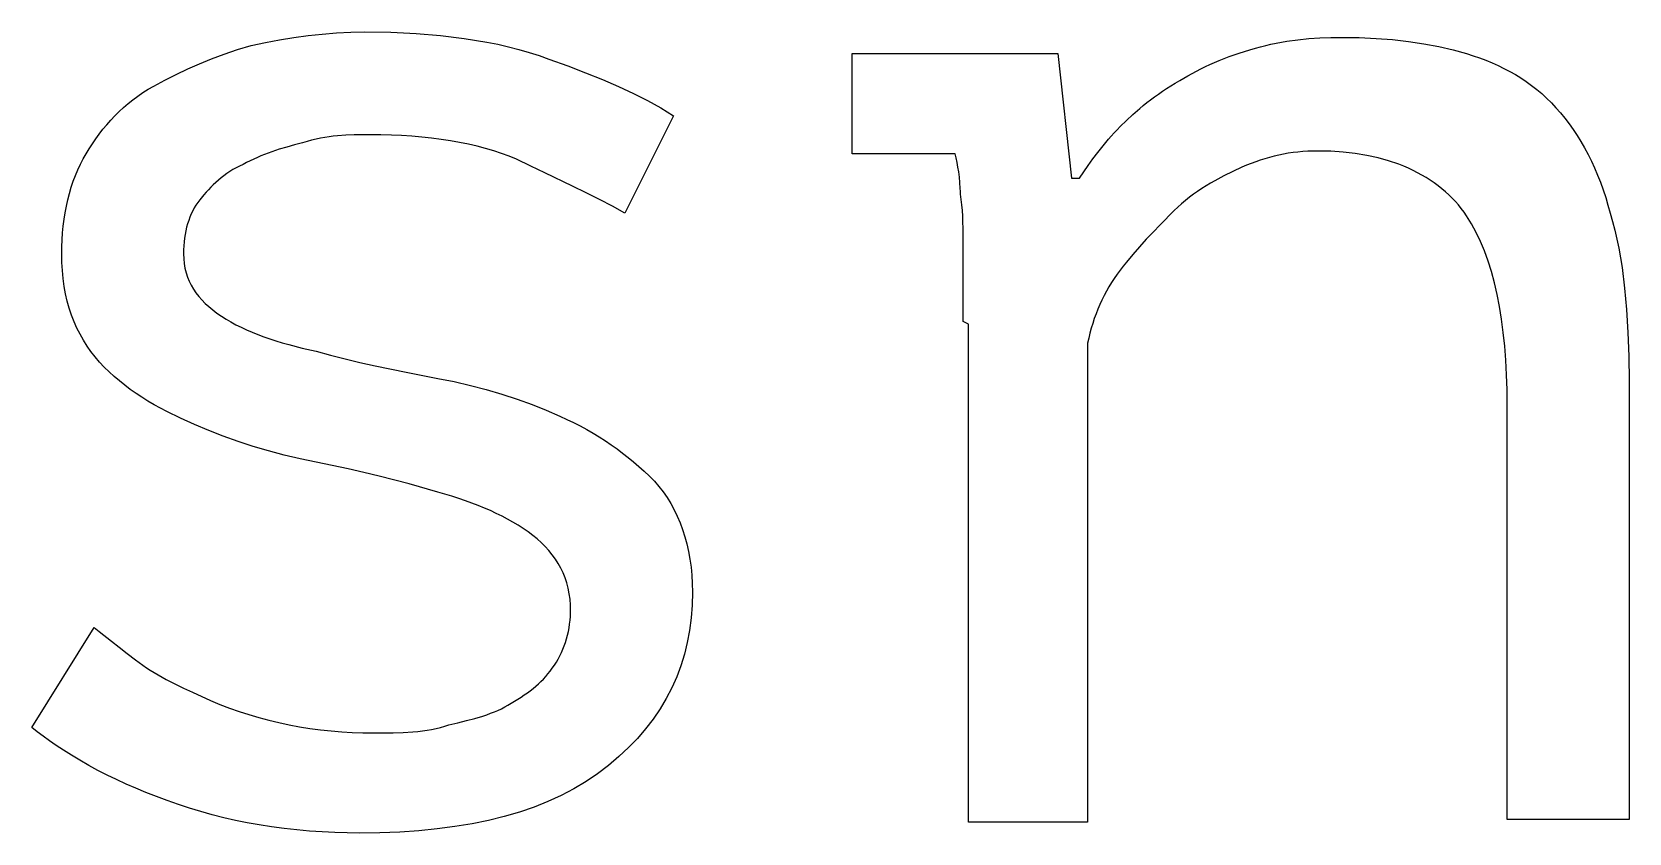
# Model space of a CAD drawing. Extents: x 112 to 210.1, y -77.1 to -34.2.
# Drawn here: x 198.282 to 199.843, y -75.872 to -75.089 of the extents above; entities that cross this region are included whole.
import ezdxf

# ---------------------------------------------------------------- set-up
doc = ezdxf.new("R2010")
doc.units = 0
doc.layers.add('BLACK', color=7, linetype='CONTINUOUS')

msp = doc.modelspace()

# ---------------------------------------------------------------- linework, layer by layer
at = {"layer": 'BLACK', "linetype": 'CONTINUOUS'}
for p, q in [((198.495906, -75.102109), (198.509797, -75.099262)), ((198.509797, -75.099262), (198.523687, -75.096693)), ((198.523687, -75.096693), (198.537578, -75.094435)), ((198.537578, -75.094435), (198.551468, -75.092518)), ((198.551468, -75.092518), (198.565359, -75.090973)), ((198.565359, -75.090973), (198.57925, -75.089831)), ((198.57925, -75.089831), (198.59314, -75.089123)), ((198.59314, -75.089123), (198.607031, -75.08888)), ((198.607031, -75.08888), (198.632451, -75.089258)), ((198.632451, -75.089258), (198.657095, -75.09041)), ((198.657095, -75.09041), (198.680933, -75.092369)), ((198.680933, -75.092369), (198.703935, -75.095164)), ((198.703935, -75.095164), (198.726068, -75.098828)), ((198.726068, -75.098828), (198.736799, -75.100995)), ((198.736799, -75.100995), (198.747301, -75.103391)), ((199.487551, -75.102021), (199.492655, -75.10083)), ((199.492655, -75.10083), (199.497809, -75.099752)), ((199.497809, -75.099752), (199.508253, -75.097918)), ((199.508253, -75.097918), (199.518851, -75.096486)), ((199.518851, -75.096486), (199.529574, -75.095427)), ((199.529574, -75.095427), (199.54039, -75.094708)), ((199.54039, -75.094708), (199.551268, -75.0943)), ((199.551268, -75.0943), (199.562177, -75.094171)), ((199.562177, -75.094171), (199.57891, -75.094419)), ((199.57891, -75.094419), (199.595332, -75.095163)), ((199.595332, -75.095163), (199.611383, -75.096403)), ((199.611383, -75.096403), (199.627, -75.09814)), ((199.627, -75.09814), (199.64212, -75.100372)), ((199.64212, -75.100372), (199.656682, -75.103101)), ((198.445304, -75.119968), (198.457164, -75.115131)), ((198.457164, -75.115131), (198.469489, -75.110543)), ((198.469489, -75.110543), (198.482372, -75.106202)), ((198.482372, -75.106202), (198.495906, -75.102109)), ((198.747301, -75.103391), (198.757571, -75.106019)), ((198.757571, -75.106019), (198.767605, -75.108884)), ((198.767605, -75.108884), (198.777398, -75.111989)), ((198.777398, -75.111989), (198.786947, -75.115339)), ((198.786947, -75.115339), (198.805308, -75.122175)), ((199.083281, -75.207943), (199.083281, -75.110047)), ((199.083281, -75.110047), (199.284364, -75.110047)), ((199.284364, -75.110047), (199.297593, -75.231755)), ((199.437492, -75.118646), (199.442128, -75.116692)), ((199.442128, -75.116692), (199.446861, -75.114801)), ((199.446861, -75.114801), (199.451695, -75.112971)), ((199.451695, -75.112971), (199.456633, -75.111204)), ((199.456633, -75.111204), (199.46168, -75.109499)), ((199.46168, -75.109499), (199.466839, -75.107855)), ((199.466839, -75.107855), (199.472114, -75.106274)), ((199.472114, -75.106274), (199.47751, -75.104755)), ((199.47751, -75.104755), (199.482502, -75.103328)), ((199.482502, -75.103328), (199.487551, -75.102021)), ((199.656682, -75.103101), (199.670625, -75.106325)), ((199.670625, -75.106325), (199.683885, -75.110046)), ((199.683885, -75.110046), (199.690272, -75.112094)), ((199.690272, -75.112094), (199.696535, -75.114273)), ((199.696535, -75.114273), (199.702674, -75.116592)), ((199.702674, -75.116592), (199.708689, -75.119058)), ((198.411586, -75.135967), (198.422608, -75.130386)), ((198.422608, -75.130386), (198.433817, -75.125053)), ((198.433817, -75.125053), (198.445304, -75.119968)), ((198.805308, -75.122175), (198.822708, -75.128857)), ((198.822708, -75.128857), (198.839177, -75.135477)), ((199.403427, -75.136505), (199.411494, -75.131668)), ((199.411494, -75.131668), (199.419839, -75.127079)), ((199.419839, -75.127079), (199.424127, -75.124878)), ((199.424127, -75.124878), (199.428495, -75.122738)), ((199.428495, -75.122738), (199.432949, -75.120661)), ((199.432949, -75.120661), (199.437492, -75.118646)), ((199.708689, -75.119058), (199.714581, -75.12168)), ((199.714581, -75.12168), (199.720348, -75.124464)), ((199.720348, -75.124464), (199.725991, -75.127418)), ((199.725991, -75.127418), (199.73151, -75.130551)), ((199.73151, -75.130551), (199.736905, -75.13387)), ((198.385104, -75.151528), (198.390109, -75.148111)), ((198.390109, -75.148111), (198.395291, -75.144865)), ((198.395291, -75.144865), (198.400656, -75.141796)), ((198.400656, -75.141796), (198.411586, -75.135967)), ((198.839177, -75.135477), (198.854747, -75.142128)), ((198.854747, -75.142128), (198.869449, -75.148902)), ((199.382572, -75.149602), (199.386518, -75.146881)), ((199.386518, -75.146881), (199.390573, -75.144208)), ((199.390573, -75.144208), (199.39474, -75.141585)), ((199.39474, -75.141585), (199.399023, -75.139016)), ((199.399023, -75.139016), (199.403427, -75.136505)), ((199.736905, -75.13387), (199.742176, -75.137383)), ((199.742176, -75.137383), (199.747323, -75.141097)), ((199.747323, -75.141097), (199.752346, -75.145021)), ((199.752346, -75.145021), (199.757245, -75.149161)), ((198.366793, -75.166747), (198.371123, -75.162725)), ((198.371123, -75.162725), (198.375615, -75.158843)), ((198.375615, -75.158843), (198.380274, -75.155108)), ((198.380274, -75.155108), (198.385104, -75.151528)), ((198.869449, -75.148902), (198.883314, -75.155894)), ((198.883314, -75.155894), (198.896372, -75.163196)), ((198.896372, -75.163196), (198.902609, -75.166992)), ((199.357662, -75.169619), (199.364334, -75.163764)), ((199.364334, -75.163764), (199.367795, -75.16087)), ((199.367795, -75.16087), (199.371346, -75.158002)), ((199.371346, -75.158002), (199.37499, -75.155166)), ((199.37499, -75.155166), (199.378731, -75.152364)), ((199.378731, -75.152364), (199.382572, -75.149602)), ((199.757245, -75.149161), (199.76202, -75.153527)), ((199.76202, -75.153527), (199.766671, -75.158125)), ((199.766671, -75.158125), (199.771198, -75.162963)), ((199.771198, -75.162963), (199.7756, -75.168017)), ((198.351024, -75.184074), (198.354741, -75.179572)), ((198.354741, -75.179572), (198.358606, -75.175178)), ((198.358606, -75.175178), (198.362622, -75.170901)), ((198.362622, -75.170901), (198.366793, -75.166747)), ((198.908656, -75.170901), (198.861031, -75.266151)), ((198.902609, -75.166992), (198.908656, -75.170901)), ((199.345219, -75.181484), (199.351301, -75.175536)), ((199.351301, -75.175536), (199.357662, -75.169619)), ((199.7756, -75.168017), (199.779874, -75.173257)), ((199.779874, -75.173257), (199.784016, -75.178683)), ((199.784016, -75.178683), (199.788023, -75.184295)), ((198.340716, -75.198155), (198.344015, -75.193373)), ((198.344015, -75.193373), (198.34745, -75.188677)), ((198.34745, -75.188677), (198.351024, -75.184074)), ((198.554987, -75.194739), (198.550611, -75.195962)), ((198.559309, -75.193679), (198.554987, -75.194739)), ((198.563581, -75.19277), (198.559309, -75.193679)), ((198.567806, -75.192001), (198.563581, -75.19277)), ((198.571989, -75.191359), (198.567806, -75.192001)), ((198.576133, -75.190834), (198.571989, -75.191359)), ((198.580242, -75.190414), (198.576133, -75.190834)), ((198.58837, -75.18984), (198.580242, -75.190414)), ((198.596406, -75.189546), (198.58837, -75.18984)), ((198.604379, -75.189437), (198.596406, -75.189546)), ((198.612322, -75.189421), (198.604379, -75.189437)), ((198.622676, -75.189515), (198.612322, -75.189421)), ((198.632895, -75.189794), (198.622676, -75.189515)), ((198.642966, -75.190259), (198.632895, -75.189794)), ((198.652878, -75.19091), (198.642966, -75.190259)), ((198.66262, -75.191747), (198.652878, -75.19091)), ((198.672179, -75.19277), (198.66262, -75.191747)), ((198.681545, -75.19398), (198.672179, -75.19277)), ((198.690705, -75.195375), (198.681545, -75.19398)), ((199.328476, -75.200181), (199.333809, -75.193804)), ((199.333809, -75.193804), (199.336568, -75.190658)), ((199.336568, -75.190658), (199.33939, -75.187551)), ((199.33939, -75.187551), (199.342273, -75.18449)), ((199.342273, -75.18449), (199.345219, -75.181484)), ((199.788023, -75.184295), (199.791891, -75.190093)), ((199.791891, -75.190093), (199.795614, -75.196077)), ((198.331627, -75.212995), (198.33451, -75.207942)), ((198.33451, -75.207942), (198.337549, -75.203014)), ((198.337549, -75.203014), (198.340716, -75.198155)), ((198.505412, -75.209993), (198.5019, -75.211498)), ((198.508944, -75.208573), (198.505412, -75.209993)), ((198.51608, -75.205958), (198.508944, -75.208573)), ((198.523341, -75.203592), (198.51608, -75.205958)), ((198.530756, -75.201411), (198.523341, -75.203592)), ((198.538358, -75.199354), (198.530756, -75.201411)), ((198.546176, -75.197359), (198.538358, -75.199354)), ((198.550611, -75.195962), (198.546176, -75.197359)), ((198.699649, -75.196956), (198.690705, -75.195375)), ((198.708363, -75.198723), (198.699649, -75.196956)), ((198.716837, -75.200677), (198.708363, -75.198723)), ((198.72506, -75.202816), (198.716837, -75.200677)), ((198.733019, -75.205142), (198.72506, -75.202816)), ((198.740702, -75.207653), (198.733019, -75.205142)), ((198.748099, -75.210351), (198.740702, -75.207653)), ((198.755197, -75.213234), (198.748099, -75.210351)), ((199.183823, -75.207943), (199.083281, -75.207943)), ((199.18481, -75.212036), (199.183823, -75.207943)), ((199.318554, -75.213059), (199.323391, -75.20662)), ((199.323391, -75.20662), (199.328476, -75.200181)), ((199.495756, -75.210319), (199.49121, -75.211497)), ((199.50033, -75.209265), (199.495756, -75.210319)), ((199.504935, -75.208335), (199.50033, -75.209265)), ((199.509575, -75.207528), (199.504935, -75.208335)), ((199.514254, -75.206846), (199.509575, -75.207528)), ((199.518975, -75.206288), (199.514254, -75.206846)), ((199.523743, -75.205854), (199.518975, -75.206288)), ((199.528561, -75.205544), (199.523743, -75.205854)), ((199.533434, -75.205358), (199.528561, -75.205544)), ((199.538364, -75.205296), (199.533434, -75.205358)), ((199.551044, -75.205573), (199.538364, -75.205296)), ((199.563282, -75.206397), (199.551044, -75.205573)), ((199.575071, -75.207755), (199.563282, -75.206397)), ((199.586402, -75.209637), (199.575071, -75.207755)), ((199.597269, -75.21203), (199.586402, -75.209637)), ((199.795614, -75.196077), (199.799191, -75.202247)), ((199.799191, -75.202247), (199.802617, -75.208603)), ((199.802617, -75.208603), (199.805887, -75.215146)), ((198.324092, -75.229192), (198.326418, -75.223628)), ((198.326418, -75.223628), (198.328929, -75.218226)), ((198.328929, -75.218226), (198.331627, -75.212995)), ((198.475028, -75.225389), (198.472074, -75.227356)), ((198.478091, -75.223514), (198.475028, -75.225389)), ((198.481266, -75.22174), (198.478091, -75.223514)), ((198.484557, -75.220075), (198.481266, -75.22174)), ((198.487968, -75.218526), (198.484557, -75.220075)), ((198.491441, -75.216603), (198.487968, -75.218526)), ((198.494919, -75.214795), (198.491441, -75.216603)), ((198.498404, -75.213096), (198.494919, -75.214795)), ((198.5019, -75.211498), (198.498404, -75.213096)), ((198.769078, -75.220066), (198.755197, -75.213234)), ((198.782896, -75.226712), (198.769078, -75.220066)), ((199.185766, -75.216376), (199.18481, -75.212036)), ((199.18666, -75.220965), (199.185766, -75.216376)), ((199.187461, -75.225802), (199.18666, -75.220965)), ((199.188138, -75.230887), (199.187461, -75.225802)), ((199.305531, -75.231755), (199.309624, -75.225688)), ((199.309624, -75.225688), (199.313965, -75.219436)), ((199.313965, -75.219436), (199.318554, -75.213059)), ((199.455361, -75.225269), (199.446504, -75.229646)), ((199.464281, -75.221171), (199.455361, -75.225269)), ((199.468746, -75.219248), (199.464281, -75.221171)), ((199.473216, -75.21745), (199.468746, -75.219248)), ((199.477693, -75.215776), (199.473216, -75.21745)), ((199.482182, -75.214226), (199.477693, -75.215776)), ((199.486686, -75.212799), (199.482182, -75.214226)), ((199.49121, -75.211497), (199.486686, -75.212799)), ((199.607662, -75.214923), (199.597269, -75.21203)), ((199.617575, -75.218305), (199.607662, -75.214923)), ((199.622349, -75.220175), (199.617575, -75.218305)), ((199.626999, -75.222163), (199.622349, -75.220175)), ((199.631526, -75.224267), (199.626999, -75.222163)), ((199.635928, -75.226486), (199.631526, -75.224267)), ((199.640204, -75.228819), (199.635928, -75.226486)), ((199.805887, -75.215146), (199.808999, -75.221874)), ((199.808999, -75.221874), (199.811948, -75.228788)), ((198.318232, -75.246784), (198.319999, -75.240778)), ((198.319999, -75.240778), (198.321953, -75.234911)), ((198.321953, -75.234911), (198.324092, -75.229192)), ((198.456413, -75.240681), (198.45411, -75.243082)), ((198.458797, -75.238318), (198.456413, -75.240681)), ((198.461266, -75.236002), (198.458797, -75.238318)), ((198.463825, -75.23374), (198.461266, -75.236002)), ((198.466477, -75.231539), (198.463825, -75.23374)), ((198.469225, -75.229409), (198.466477, -75.231539)), ((198.472074, -75.227356), (198.469225, -75.229409)), ((198.810098, -75.239693), (198.782896, -75.226712)), ((198.823358, -75.246153), (198.810098, -75.239693)), ((199.18866, -75.23622), (199.188138, -75.230887)), ((199.188995, -75.241801), (199.18866, -75.23622)), ((199.189084, -75.244685), (199.188995, -75.241801)), ((199.297593, -75.231755), (199.305531, -75.231755)), ((199.425039, -75.242013), (199.420924, -75.244761)), ((199.429224, -75.239361), (199.425039, -75.242013)), ((199.43347, -75.236803), (199.429224, -75.239361)), ((199.437771, -75.234333), (199.43347, -75.236803)), ((199.446504, -75.229646), (199.437771, -75.234333)), ((199.644352, -75.231263), (199.640204, -75.228819)), ((199.648373, -75.233818), (199.644352, -75.231263)), ((199.652265, -75.236482), (199.648373, -75.233818)), ((199.656028, -75.239253), (199.652265, -75.236482)), ((199.659659, -75.242131), (199.656028, -75.239253)), ((199.663159, -75.245113), (199.659659, -75.242131)), ((199.811948, -75.228788), (199.81473, -75.235888)), ((199.81473, -75.235888), (199.817341, -75.243175)), ((198.315255, -75.259184), (198.316651, -75.252922)), ((198.316651, -75.252922), (198.318232, -75.246784)), ((198.443713, -75.255463), (198.441914, -75.258125)), ((198.445635, -75.252921), (198.443713, -75.255463)), ((198.449733, -75.247971), (198.445635, -75.252921)), ((198.451884, -75.245515), (198.449733, -75.247971)), ((198.45411, -75.243082), (198.451884, -75.245515)), ((198.836309, -75.252674), (198.823358, -75.246153)), ((198.848887, -75.25932), (198.836309, -75.252674)), ((199.189114, -75.24763), (199.189084, -75.244685)), ((199.18958, -75.250141), (199.189114, -75.24763)), ((199.189988, -75.25271), (199.18958, -75.250141)), ((199.190644, -75.258007), (199.189988, -75.25271)), ((199.405318, -75.256802), (199.401668, -75.260093)), ((199.409076, -75.253627), (199.405318, -75.256802)), ((199.412935, -75.250565), (199.409076, -75.253627)), ((199.416887, -75.247611), (199.412935, -75.250565)), ((199.420924, -75.244761), (199.416887, -75.247611)), ((199.666525, -75.248198), (199.663159, -75.245113)), ((199.669759, -75.251385), (199.666525, -75.248198)), ((199.672857, -75.254673), (199.669759, -75.251385)), ((199.67582, -75.258059), (199.672857, -75.254673)), ((199.817341, -75.243175), (199.819779, -75.250647)), ((199.819779, -75.250647), (199.822038, -75.258306)), ((198.312186, -75.278636), (198.313023, -75.272049)), ((198.313023, -75.272049), (198.314046, -75.265562)), ((198.314046, -75.265562), (198.315255, -75.259184)), ((198.434783, -75.273102), (198.433729, -75.276404)), ((198.435961, -75.269897), (198.434783, -75.273102)), ((198.437263, -75.266794), (198.435961, -75.269897)), ((198.43869, -75.263794), (198.437263, -75.266794)), ((198.44024, -75.260904), (198.43869, -75.263794)), ((198.441914, -75.258125), (198.44024, -75.260904)), ((198.861031, -75.266151), (198.848887, -75.25932)), ((199.191114, -75.26349), (199.190644, -75.258007)), ((199.19143, -75.269128), (199.191114, -75.26349)), ((199.191621, -75.27489), (199.19143, -75.269128)), ((199.398135, -75.263504), (199.384286, -75.277436)), ((199.401668, -75.260093), (199.398135, -75.263504)), ((199.678646, -75.261542), (199.67582, -75.258059)), ((199.681335, -75.265122), (199.678646, -75.261542)), ((199.683885, -75.268796), (199.681335, -75.265122)), ((199.688691, -75.276515), (199.683885, -75.268796)), ((199.822038, -75.258306), (199.824115, -75.26615)), ((199.824115, -75.26615), (199.826503, -75.274242)), ((198.311069, -75.292082), (198.311534, -75.285317)), ((198.311534, -75.285317), (198.312186, -75.278636)), ((198.43131, -75.286851), (198.430752, -75.290501)), ((198.431992, -75.283282), (198.43131, -75.286851)), ((198.432799, -75.279798), (198.431992, -75.283282)), ((198.433729, -75.276404), (198.432799, -75.279798)), ((199.191719, -75.280745), (199.191621, -75.27489)), ((199.19176, -75.29261), (199.191719, -75.280745)), ((199.377439, -75.28448), (199.370685, -75.291616)), ((199.384286, -75.277436), (199.377439, -75.28448)), ((199.693187, -75.284785), (199.688691, -75.276515)), ((199.697373, -75.293597), (199.693187, -75.284785)), ((199.826503, -75.274242), (199.828708, -75.28264)), ((199.828708, -75.28264), (199.830736, -75.291341)), ((198.310697, -75.305838), (198.31079, -75.298925)), ((198.31079, -75.298925), (198.311069, -75.292082)), ((198.429822, -75.301901), (198.42976, -75.305838)), ((198.430008, -75.29803), (198.429822, -75.301901)), ((198.430318, -75.294229), (198.430008, -75.29803)), ((198.430752, -75.290501), (198.430318, -75.294229)), ((199.19176, -75.337589), (199.19176, -75.29261)), ((199.364054, -75.298877), (199.357579, -75.306292)), ((199.370685, -75.291616), (199.364054, -75.298877)), ((199.701248, -75.302944), (199.697373, -75.293597)), ((199.704814, -75.312818), (199.701248, -75.302944)), ((199.830736, -75.291341), (199.832589, -75.300339)), ((199.832589, -75.300339), (199.834272, -75.309633)), ((198.310852, -75.314149), (198.310697, -75.305838)), ((198.311312, -75.322215), (198.310852, -75.314149)), ((198.42976, -75.305838), (198.429915, -75.310708)), ((198.429915, -75.310708), (198.430375, -75.315399)), ((198.430375, -75.315399), (198.431138, -75.319919)), ((198.431138, -75.319919), (198.432199, -75.324277)), ((199.348225, -75.317774), (199.345218, -75.321712)), ((199.35129, -75.313894), (199.348225, -75.317774)), ((199.357579, -75.306292), (199.35129, -75.313894)), ((199.70807, -75.323212), (199.704814, -75.312818)), ((199.834272, -75.309633), (199.835788, -75.319217)), ((199.835788, -75.319217), (199.838336, -75.339241)), ((198.312075, -75.33004), (198.311312, -75.322215)), ((198.313136, -75.33763), (198.312075, -75.33004)), ((198.432199, -75.324277), (198.433555, -75.328479)), ((198.433555, -75.328479), (198.435202, -75.332535)), ((198.435202, -75.332535), (198.437135, -75.33645)), ((199.336846, -75.333898), (199.334304, -75.338083)), ((199.339513, -75.329774), (199.336846, -75.333898)), ((199.342303, -75.325712), (199.339513, -75.329774)), ((199.345218, -75.321712), (199.342303, -75.325712)), ((199.711015, -75.334117), (199.70807, -75.323212)), ((199.713651, -75.345525), (199.711015, -75.334117)), ((198.314492, -75.344986), (198.313136, -75.33763)), ((198.316139, -75.352115), (198.314492, -75.344986)), ((198.437135, -75.33645), (198.439351, -75.340234)), ((198.439351, -75.340234), (198.441846, -75.343894)), ((198.441846, -75.343894), (198.444617, -75.347438)), ((198.444617, -75.347438), (198.447659, -75.350873)), ((198.447659, -75.350873), (198.450968, -75.354207)), ((199.19176, -75.371984), (199.19176, -75.337589)), ((199.327421, -75.351013), (199.325374, -75.355447)), ((199.329591, -75.346641), (199.327421, -75.351013)), ((199.331885, -75.342331), (199.329591, -75.346641)), ((199.334304, -75.338083), (199.331885, -75.342331)), ((199.715976, -75.35743), (199.713651, -75.345525)), ((199.838336, -75.339241), (199.840263, -75.360382)), ((198.318072, -75.359018), (198.316139, -75.352115)), ((198.320288, -75.3657), (198.318072, -75.359018)), ((198.322784, -75.372166), (198.320288, -75.3657)), ((198.450968, -75.354207), (198.454541, -75.357449)), ((198.454541, -75.357449), (198.458373, -75.360605)), ((198.458373, -75.360605), (198.462461, -75.363684)), ((198.462461, -75.363684), (198.466801, -75.366692)), ((198.466801, -75.366692), (198.471359, -75.369608)), ((199.321653, -75.364501), (199.319979, -75.36912)), ((199.323452, -75.359943), (199.321653, -75.364501)), ((199.325374, -75.355447), (199.323452, -75.359943)), ((199.717991, -75.369824), (199.715976, -75.35743)), ((199.840263, -75.360382), (199.841601, -75.382608)), ((198.325554, -75.378418), (198.322784, -75.372166)), ((198.328596, -75.384461), (198.325554, -75.378418)), ((198.471359, -75.369608), (198.476098, -75.372403)), ((198.476098, -75.372403), (198.481016, -75.375081)), ((198.481016, -75.375081), (198.486108, -75.377648)), ((198.486108, -75.377648), (198.49137, -75.380106)), ((198.49137, -75.380106), (198.4968, -75.382459)), ((198.4968, -75.382459), (198.502392, -75.384711)), ((199.197051, -75.374629), (199.19176, -75.371984)), ((199.197051, -75.861462), (199.197051, -75.374629)), ((199.317002, -75.378546), (199.3157, -75.383352)), ((199.318429, -75.373802), (199.317002, -75.378546)), ((199.319979, -75.36912), (199.318429, -75.373802)), ((199.719697, -75.382698), (199.717991, -75.369824)), ((199.841601, -75.382608), (199.842382, -75.405888)), ((198.331905, -75.390298), (198.328596, -75.384461)), ((198.335478, -75.395934), (198.331905, -75.390298)), ((198.33931, -75.401373), (198.335478, -75.395934)), ((198.502392, -75.384711), (198.508143, -75.386867)), ((198.508143, -75.386867), (198.514049, -75.388929)), ((198.514049, -75.388929), (198.520106, -75.390903)), ((198.520106, -75.390903), (198.52631, -75.392791)), ((198.52631, -75.392791), (198.532658, -75.394598)), ((198.532658, -75.394598), (198.545768, -75.397982)), ((198.545768, -75.397982), (198.559406, -75.401088)), ((199.314522, -75.38822), (199.313468, -75.39315)), ((199.313468, -75.39315), (199.313468, -75.861462)), ((199.3157, -75.383352), (199.314522, -75.38822)), ((199.721092, -75.396044), (199.719697, -75.382698)), ((199.722177, -75.409856), (199.721092, -75.396044)), ((198.343399, -75.406617), (198.33931, -75.401373)), ((198.347739, -75.411672), (198.343399, -75.406617)), ((198.352296, -75.416541), (198.347739, -75.411672)), ((198.559406, -75.401088), (198.573421, -75.404938)), ((198.573421, -75.404938), (198.587683, -75.408571)), ((198.587683, -75.408571), (198.602194, -75.412018)), ((198.602194, -75.412018), (198.616953, -75.41531)), ((199.722952, -75.424125), (199.722177, -75.409856)), ((199.842382, -75.405888), (199.842635, -75.430192)), ((198.357035, -75.421232), (198.352296, -75.416541)), ((198.361953, -75.425752), (198.357035, -75.421232)), ((198.367045, -75.43011), (198.361953, -75.425752)), ((198.616953, -75.41531), (198.647215, -75.421552)), ((198.647215, -75.421552), (198.678468, -75.427547)), ((198.678468, -75.427547), (198.694328, -75.430766)), ((199.723417, -75.438844), (199.722952, -75.424125)), ((198.372308, -75.434313), (198.367045, -75.43011)), ((198.377737, -75.438368), (198.372308, -75.434313)), ((198.383329, -75.442284), (198.377737, -75.438368)), ((198.38908, -75.446068), (198.383329, -75.442284)), ((198.694328, -75.430766), (198.710095, -75.434451)), ((198.710095, -75.434451), (198.725675, -75.438569)), ((198.725675, -75.438569), (198.740976, -75.443091)), ((198.740976, -75.443091), (198.755906, -75.447985)), ((199.723572, -75.454005), (199.723417, -75.438844)), ((199.842635, -75.430192), (199.842635, -75.858817)), ((198.394986, -75.449728), (198.38908, -75.446068)), ((198.401043, -75.453271), (198.394986, -75.449728)), ((198.407248, -75.456707), (198.401043, -75.453271)), ((198.413595, -75.460041), (198.407248, -75.456707)), ((198.426706, -75.466438), (198.413595, -75.460041)), ((198.755906, -75.447985), (198.77037, -75.453219)), ((198.77037, -75.453219), (198.784276, -75.458764)), ((198.784276, -75.458764), (198.797531, -75.464588)), ((199.723572, -75.858817), (199.723572, -75.454005)), ((198.440343, -75.472526), (198.426706, -75.466438)), ((198.454358, -75.47835), (198.440343, -75.472526)), ((198.797531, -75.464588), (198.804385, -75.467627)), ((198.804385, -75.467627), (198.81106, -75.470789)), ((198.81106, -75.470789), (198.817565, -75.474076)), ((198.817565, -75.474076), (198.823907, -75.477486)), ((198.468621, -75.483895), (198.454358, -75.47835)), ((198.483131, -75.489129), (198.468621, -75.483895)), ((198.49789, -75.494023), (198.483131, -75.489129)), ((198.823907, -75.477486), (198.830094, -75.481021)), ((198.830094, -75.481021), (198.836133, -75.48468)), ((198.836133, -75.48468), (198.842034, -75.488462)), ((198.842034, -75.488462), (198.847802, -75.492369)), ((198.512897, -75.498545), (198.49789, -75.494023)), ((198.528152, -75.502663), (198.512897, -75.498545)), ((198.543655, -75.506348), (198.528152, -75.502663)), ((198.559406, -75.509567), (198.543655, -75.506348)), ((198.847802, -75.492369), (198.853446, -75.4964)), ((198.853446, -75.4964), (198.858974, -75.500555)), ((198.858974, -75.500555), (198.864394, -75.504834)), ((198.864394, -75.504834), (198.869713, -75.509236)), ((198.575157, -75.512663), (198.559406, -75.509567)), ((198.59066, -75.515975), (198.575157, -75.512663)), ((198.605915, -75.519474), (198.59066, -75.515975)), ((198.620922, -75.523127), (198.605915, -75.519474)), ((198.650191, -75.530775), (198.620922, -75.523127)), ((198.869713, -75.509236), (198.874939, -75.513763)), ((198.874939, -75.513763), (198.880079, -75.518414)), ((198.880079, -75.518414), (198.885142, -75.523189)), ((198.678468, -75.538672), (198.650191, -75.530775)), ((198.692106, -75.54277), (198.678468, -75.538672)), ((198.885142, -75.523189), (198.890135, -75.528088)), ((198.890135, -75.528088), (198.894476, -75.533172)), ((198.894476, -75.533172), (198.898564, -75.538501)), ((198.898564, -75.538501), (198.902396, -75.54407)), ((198.698729, -75.544921), (198.692106, -75.54277)), ((198.705216, -75.547147), (198.698729, -75.544921)), ((198.711564, -75.549449), (198.705216, -75.547147)), ((198.717769, -75.551834), (198.711564, -75.549449)), ((198.723826, -75.554303), (198.717769, -75.551834)), ((198.729732, -75.556862), (198.723826, -75.554303)), ((198.902396, -75.54407), (198.905969, -75.549875)), ((198.905969, -75.549875), (198.909278, -75.555913)), ((198.735483, -75.559513), (198.729732, -75.556862)), ((198.741075, -75.562262), (198.735483, -75.559513)), ((198.746504, -75.565111), (198.741075, -75.562262)), ((198.751766, -75.568065), (198.746504, -75.565111)), ((198.756858, -75.571128), (198.751766, -75.568065)), ((198.909278, -75.555913), (198.91232, -75.562179)), ((198.91232, -75.562179), (198.915091, -75.56867)), ((198.915091, -75.56867), (198.917586, -75.575382)), ((198.761776, -75.574302), (198.756858, -75.571128)), ((198.766515, -75.577594), (198.761776, -75.574302)), ((198.771073, -75.581005), (198.766515, -75.577594)), ((198.775413, -75.58454), (198.771073, -75.581005)), ((198.779501, -75.588204), (198.775413, -75.58454)), ((198.917586, -75.575382), (198.919802, -75.582311)), ((198.919802, -75.582311), (198.921736, -75.589454)), ((198.783334, -75.591999), (198.779501, -75.588204)), ((198.786906, -75.595929), (198.783334, -75.591999)), ((198.790216, -75.599999), (198.786906, -75.595929)), ((198.793257, -75.604213), (198.790216, -75.599999)), ((198.921736, -75.589454), (198.923382, -75.596805)), ((198.923382, -75.596805), (198.924738, -75.604362)), ((198.796028, -75.608574), (198.793257, -75.604213)), ((198.798523, -75.613086), (198.796028, -75.608574)), ((198.800739, -75.617753), (198.798523, -75.613086)), ((198.924738, -75.604362), (198.925799, -75.612121)), ((198.925799, -75.612121), (198.926562, -75.620077)), ((198.802673, -75.622579), (198.800739, -75.617753)), ((198.804319, -75.627567), (198.802673, -75.622579)), ((198.805675, -75.632723), (198.804319, -75.627567)), ((198.926562, -75.620077), (198.927023, -75.628227)), ((198.927023, -75.628227), (198.927177, -75.636567)), ((198.806736, -75.638049), (198.805675, -75.632723)), ((198.807499, -75.643549), (198.806736, -75.638049)), ((198.80796, -75.649227), (198.807499, -75.643549)), ((198.927177, -75.636567), (198.926866, -75.649311)), ((198.807556, -75.664069), (198.807866, -75.660255)), ((198.807866, -75.660255), (198.808052, -75.65638)), ((198.808088, -75.654098), (198.80796, -75.649227)), ((198.808052, -75.65638), (198.808088, -75.654098)), ((198.925932, -75.661749), (198.924369, -75.673885)), ((198.926866, -75.649311), (198.925932, -75.661749)), ((198.281594, -75.768859), (198.342447, -75.670963)), ((198.342447, -75.670963), (198.347284, -75.67489)), ((198.347284, -75.67489), (198.359315, -75.684523)), ((198.804146, -75.682208), (198.805076, -75.678704)), ((198.805076, -75.678704), (198.805882, -75.675138)), ((198.805882, -75.675138), (198.806564, -75.671511)), ((198.806564, -75.671511), (198.807122, -75.667821)), ((198.807122, -75.667821), (198.807556, -75.664069)), ((198.924369, -75.673885), (198.922175, -75.685722)), ((198.359315, -75.684523), (198.366865, -75.690471)), ((198.366865, -75.690471), (198.374818, -75.696636)), ((198.799185, -75.695602), (198.800611, -75.692346)), ((198.800611, -75.692346), (198.801913, -75.689029)), ((198.801913, -75.689029), (198.803092, -75.685649)), ((198.803092, -75.685649), (198.804146, -75.682208)), ((198.922175, -75.685722), (198.919345, -75.697264)), ((198.374818, -75.696636), (198.382709, -75.702615)), ((198.382709, -75.702615), (198.390073, -75.708004)), ((198.390073, -75.708004), (198.393606, -75.710454)), ((198.393606, -75.710454), (198.397256, -75.712846)), ((198.790223, -75.71092), (198.792239, -75.708004)), ((198.792239, -75.708004), (198.794162, -75.704997)), ((198.794162, -75.704997), (198.79596, -75.701927)), ((198.79596, -75.701927), (198.797635, -75.698796)), ((198.797635, -75.698796), (198.799185, -75.695602)), ((198.915875, -75.708516), (198.911763, -75.719481)), ((198.919345, -75.697264), (198.915875, -75.708516)), ((198.397256, -75.712846), (198.401014, -75.715184)), ((198.401014, -75.715184), (198.404873, -75.717471)), ((198.404873, -75.717471), (198.412862, -75.72191)), ((198.412862, -75.72191), (198.421161, -75.726194)), ((198.776608, -75.726245), (198.779078, -75.72391)), ((198.779078, -75.72391), (198.781462, -75.721498)), ((198.781462, -75.721498), (198.783765, -75.719001)), ((198.783765, -75.719001), (198.78599, -75.716411)), ((198.78599, -75.716411), (198.788142, -75.71372)), ((198.788142, -75.71372), (198.790223, -75.71092)), ((198.911763, -75.719481), (198.907003, -75.730163)), ((198.421161, -75.726194), (198.429708, -75.730354)), ((198.429708, -75.730354), (198.438442, -75.734421)), ((198.438442, -75.734421), (198.456218, -75.7424)), ((198.753318, -75.74306), (198.756609, -75.741067)), ((198.756609, -75.741067), (198.759784, -75.739058)), ((198.759784, -75.739058), (198.762846, -75.737026)), ((198.762846, -75.737026), (198.7658, -75.734962)), ((198.7658, -75.734962), (198.768649, -75.73286)), ((198.768649, -75.73286), (198.771398, -75.730712)), ((198.771398, -75.730712), (198.77405, -75.728509)), ((198.77405, -75.728509), (198.776608, -75.726245)), ((198.901591, -75.740567), (198.895525, -75.750695)), ((198.907003, -75.730163), (198.901591, -75.740567)), ((198.456218, -75.7424), (198.465267, -75.746245)), ((198.465267, -75.746245), (198.474533, -75.749841)), ((198.474533, -75.749841), (198.483984, -75.75319)), ((198.483984, -75.75319), (198.493591, -75.756291)), ((198.493591, -75.756291), (198.503322, -75.759143)), ((198.722456, -75.757613), (198.726253, -75.756341)), ((198.726253, -75.756341), (198.729954, -75.754999)), ((198.729954, -75.754999), (198.733554, -75.753579)), ((198.733554, -75.753579), (198.737049, -75.752074)), ((198.737049, -75.752074), (198.740436, -75.750476)), ((198.740436, -75.750476), (198.74371, -75.748777)), ((198.74371, -75.748777), (198.746868, -75.74697)), ((198.746868, -75.74697), (198.749906, -75.745046)), ((198.749906, -75.745046), (198.753318, -75.74306)), ((198.895525, -75.750695), (198.8888, -75.760551)), ((198.286802, -75.772946), (198.281594, -75.768859)), ((198.503322, -75.759143), (198.513145, -75.761748)), ((198.513145, -75.761748), (198.523031, -75.764104)), ((198.523031, -75.764104), (198.532948, -75.766212)), ((198.532948, -75.766212), (198.542983, -75.768073)), ((198.542983, -75.768073), (198.553205, -75.769685)), ((198.553205, -75.769685), (198.563551, -75.771049)), ((198.563551, -75.771049), (198.573958, -75.772166)), ((198.573958, -75.772166), (198.584366, -75.773034)), ((198.653995, -75.773158), (198.658675, -75.772737)), ((198.658675, -75.772737), (198.663286, -75.772212)), ((198.663286, -75.772212), (198.66782, -75.771571)), ((198.66782, -75.771571), (198.672268, -75.770801)), ((198.672268, -75.770801), (198.676623, -75.769892)), ((198.676623, -75.769892), (198.680877, -75.768832)), ((198.680877, -75.768832), (198.685023, -75.76761)), ((198.685023, -75.76761), (198.689052, -75.766212)), ((198.689052, -75.766212), (198.697853, -75.764218)), ((198.697853, -75.764218), (198.706374, -75.762161)), ((198.706374, -75.762161), (198.714585, -75.75998)), ((198.714585, -75.75998), (198.722456, -75.757613)), ((198.881412, -75.77014), (198.873358, -75.779466)), ((198.8888, -75.760551), (198.881412, -75.77014)), ((198.292507, -75.777251), (198.286802, -75.772946)), ((198.298709, -75.781742), (198.292507, -75.777251)), ((198.305406, -75.786387), (198.298709, -75.781742)), ((198.312599, -75.791157), (198.305406, -75.786387)), ((198.584366, -75.773034), (198.594711, -75.773654)), ((198.594711, -75.773654), (198.604933, -75.774026)), ((198.604933, -75.774026), (198.614968, -75.77415)), ((198.614968, -75.77415), (198.63473, -75.774026)), ((198.63473, -75.774026), (198.644455, -75.773732)), ((198.644455, -75.773732), (198.653995, -75.773158)), ((198.864633, -75.788532), (198.855234, -75.797342)), ((198.873358, -75.779466), (198.864633, -75.788532)), ((198.320289, -75.79602), (198.312599, -75.791157)), ((198.328474, -75.800945), (198.320289, -75.79602)), ((198.337156, -75.8059), (198.328474, -75.800945)), ((198.855234, -75.797342), (198.845156, -75.8059)), ((198.346096, -75.810742), (198.337156, -75.8059)), ((198.355098, -75.815367), (198.346096, -75.810742)), ((198.364224, -75.819806), (198.355098, -75.815367)), ((198.834458, -75.814056), (198.823194, -75.821657)), ((198.845156, -75.8059), (198.834458, -75.814056)), ((198.373536, -75.82409), (198.364224, -75.819806)), ((198.383096, -75.82825), (198.373536, -75.82409)), ((198.392967, -75.832317), (198.383096, -75.82825)), ((198.403209, -75.836322), (198.392967, -75.832317)), ((198.798937, -75.835211), (198.785929, -75.841173)), ((198.811356, -75.828707), (198.798937, -75.835211)), ((198.823194, -75.821657), (198.811356, -75.828707)), ((198.413885, -75.840296), (198.403209, -75.836322)), ((198.424805, -75.844141), (198.413885, -75.840296)), ((198.435755, -75.847737), (198.424805, -75.844141)), ((198.446767, -75.851086), (198.435755, -75.847737)), ((198.772324, -75.846596), (198.758114, -75.851484)), ((198.785929, -75.841173), (198.772324, -75.846596)), ((198.457872, -75.854187), (198.446767, -75.851086)), ((198.469101, -75.857039), (198.457872, -75.854187)), ((198.480486, -75.859643), (198.469101, -75.857039)), ((198.492056, -75.862), (198.480486, -75.859643)), ((198.503843, -75.864108), (198.492056, -75.862)), ((198.515863, -75.865969), (198.503843, -75.864108)), ((198.52807, -75.867581), (198.515863, -75.865969)), ((198.695074, -75.865764), (198.677725, -75.868036)), ((198.711779, -75.862977), (198.695074, -75.865764)), ((198.727849, -75.85967), (198.711779, -75.862977)), ((198.743292, -75.855841), (198.727849, -75.85967)), ((198.758114, -75.851484), (198.743292, -75.855841)), ((199.313468, -75.861462), (199.197051, -75.861462)), ((199.842635, -75.858817), (199.723572, -75.858817)), ((198.5404, -75.868946), (198.52807, -75.867581)), ((198.552792, -75.870062), (198.5404, -75.868946)), ((198.565184, -75.87093), (198.552792, -75.870062)), ((198.577514, -75.87155), (198.565184, -75.87093)), ((198.58972, -75.871922), (198.577514, -75.87155)), ((198.60174, -75.872046), (198.58972, -75.871922)), ((198.62174, -75.871798), (198.60174, -75.872046)), ((198.641065, -75.871049), (198.62174, -75.871798)), ((198.659724, -75.869796), (198.641065, -75.871049)), ((198.677725, -75.868036), (198.659724, -75.869796))]:
    msp.add_line(p, q, dxfattribs=at)

doc.saveas('drawing.dxf')
